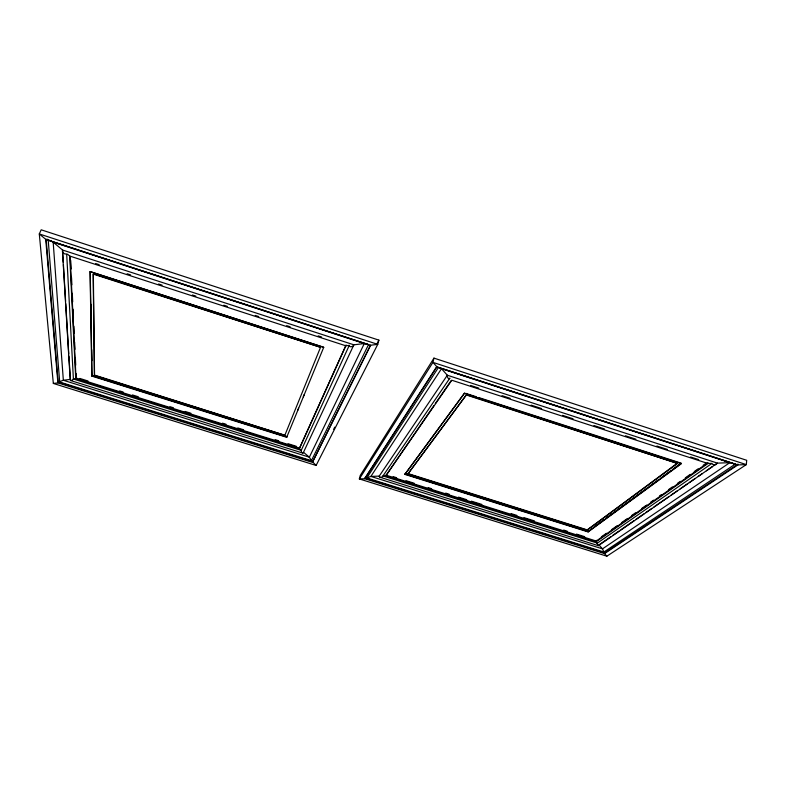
<?xml version="1.0" encoding="UTF-8"?>
<svg xmlns="http://www.w3.org/2000/svg" width="786" height="786" viewBox="0 0 786 786"><rect width="100%" height="100%" fill="white"/><g stroke="black" fill="none" stroke-linecap="round" stroke-linejoin="round"><path stroke-width="1.18" d="M715.447 464.526L717.461 463.131L447.322 375.227L379.216 476.11L379.51 477.082L598.372 545.681L717.461 463.131L729.821 462.659L735.205 464.162L603.864 552.027L366.836 477.967L365.009 478.035L364.822 478.743L359.349 478.949L360.253 475.451L433.96 358.121L746.7 460.291L746.327 464.614L606.861 556.193L359.349 478.949L432.939 362.375L433.96 358.121M67.419 254.114L69.718 256.04L345.84 345.801L349.269 345.378C349.298 347.893 353.425 346.636 353.867 344.818L364.301 343.551L368.526 344.661L311.413 460.655L316.11 465.45L377.742 344.366L378.881 340.132L41.186 229.807L39.3 233.953L53.33 383.44L316.11 465.45M466.471 394.601L407.914 473.938L586.946 530.177L677.512 463.426L467.641 394.975M646.485 505.82L646.593 505.044M596.368 540.326L596.161 541.76L598.372 545.681M588.242 531.208L405.114 473.693L404.937 474.41L588.134 531.925L592.172 528.33M586.946 530.177L677.561 463.003M66.397 253.839C64.354 254.87 61.966 252.011 62.546 250.017L53.173 242.157L46.806 239.091M433.911 405.605L385.769 475.854L382.949 475.962L381.711 477.23L379.844 477.299M68.893 356.215L70.563 380.522L303.091 453.168L353.867 344.818L62.546 250.017M299.751 447.372L299.338 448.786L301.235 450.368L301.51 452.127L302.767 453.178M323.734 347.304L90.223 271.612L323.734 347.304L286.703 437.281L91.854 376.101L90.046 272.015M320.531 347.304L93.151 274.078L94.408 375.453L284.846 435.277L320.531 347.304L94.487 274.049M286.703 437.281L286.919 436.564L92.139 375.394L91.854 376.101M284.846 435.277L94.546 375.099L93.328 273.675M297.668 410.459L298.601 408.189M303.278 396.842L304.211 394.572M346.076 344.966L299.545 448.079L76.016 378.037L70.131 256.442M345.84 345.801L299.338 448.786L75.731 378.744L73.393 379.029L72.116 380.336L70.563 380.522M349.269 345.378L301.235 450.368L73.393 379.029L66.722 254.693M370.334 345.476L312.641 461.687L58.174 382.192L46.197 239.71M370.648 345.221L45.726 239.327L39.3 233.953L377.742 344.366L370.648 345.221L312.445 462.384L57.889 382.89L53.33 383.44M333.647 429.323L334.748 427.152M376.681 344.484L378.881 340.132M436.476 367.013L365.009 478.035L604.64 552.892L737.995 464.064L737.916 464.919L604.532 553.599L364.822 478.743L436.937 366.826L432.939 362.375L746.327 464.614L737.916 464.919L436.937 366.826M735.205 464.162L438.46 367.455L366.836 477.967L370.874 476.424L379.216 476.11M449.887 378.095L382.949 475.962L597.36 543.106L712.018 463.347L707.95 463.494L451.803 380.237L385.769 475.854L596.161 541.76L707.95 463.494M435.306 403.591L451.302 380.404M464.555 392.961L405.026 474.046L588.183 531.572L681.442 463.268L478.546 397.5M404.937 474.41L464.457 393.373L681.393 463.691L588.134 531.925M407.914 473.938L466.383 395.014L677.512 463.426M449.749 378.488C448.187 379.726 446.959 376.523 447.322 375.227L441.486 368.703L438.46 367.455M594.128 526.885L603.943 519.693M605.908 518.259L612.785 513.219M614.74 511.784L647.133 488.037M649.098 486.593L658.914 479.401M660.879 477.967L670.694 470.765M672.659 469.33L680.509 463.573M601.398 536.799L606.419 533.272M611.439 529.744L617.462 525.51M621.48 522.69L627.503 518.455M631.522 515.626L635.54 512.806M641.572 508.571L645.581 505.752M650.562 502.254L653.539 500.161M659.493 495.976L661.478 494.581M668.424 489.707L672.394 486.917M677.365 483.429L680.342 481.337M685.304 477.849L690.265 474.361M694.235 471.571L698.204 468.78M703.165 465.292L706.142 463.2M708.039 462.649L596.269 541.043L385.946 475.147M610.938 536.612L598.952 544.885L602.498 548.854L604.532 553.599L606.861 556.193M612.942 535.237L618.936 531.1M620.93 529.725L633.919 520.764M635.923 519.379L643.911 513.867M645.915 512.492L651.908 508.355M653.923 506.96L669.053 496.526M671.067 495.141L677.119 490.965M680.145 488.872L687.21 484.009M689.224 482.614L695.276 478.438M698.302 476.355L702.33 473.575M706.368 470.785L712.421 466.609M716.537 464.369L714.562 464.939L712.293 464.182M70.278 379.402L63.342 380.257L58.174 382.192L57.889 382.89L45.726 239.327M79.818 378.439L88.003 381.004M119.59 390.907L123.097 392.008M132.461 394.936L138.307 396.773M169.894 406.676L173.401 407.767M185.103 411.442L190.949 413.269M222.536 423.173L226.044 424.273M237.745 427.938L243.591 429.765M275.179 439.669L278.696 440.769M288.049 443.697L296.243 446.271M393.128 476.63L396.635 477.731M405.979 480.659L414.153 483.223M428.174 487.615L431.671 488.715M445.691 493.107L449.199 494.207M458.543 497.135L466.717 499.7M471.384 501.163L481.897 504.455M511.106 513.602L516.942 515.439M523.948 517.63L534.46 520.931M563.67 530.078L567.168 531.179M576.511 534.107L584.696 536.671M408.003 473.575L587.004 529.813M286.811 436.928L92.001 375.747L90.223 271.612M465.715 393.334L476.218 396.743M368.526 344.661L48.221 240.27L59.697 382.016L311.413 460.655L309.35 457.187L303.75 452.481M95.696 263.556L99.183 264.695M127.136 273.783L130.633 274.913M158.585 284.001L162.073 285.141M192.354 294.986L195.852 296.116M223.804 305.204L227.292 306.344M255.244 315.432L258.741 316.571M286.684 325.65L290.181 326.789M318.134 335.877L321.621 337.017M470.618 385.454L478.762 388.107M502.038 395.672L510.183 398.325M531.139 405.134L541.613 408.543M562.56 415.352L573.033 418.761M593.98 425.57L604.463 428.969M625.41 435.788L635.884 439.187M656.831 446.006L667.304 449.405M690.589 456.98L698.734 459.623M62.615 251.245L63.273 262.229M63.42 264.666L65.611 301.284M65.759 303.73L68.746 353.769M62.428 250.508L70.2 380.08M69.718 256.04L75.731 378.744L76.134 373.694M70.72 260.49L71.123 269.018M71.536 277.537L71.88 284.837M72.292 293.355L72.695 301.873M73.049 309.183L73.452 317.701M73.864 326.219L74.208 333.519M74.621 342.048L74.965 349.348M75.377 357.866L75.721 365.166M90.95 304.3L91.127 315.333M91.707 349.652L91.893 360.686M364.301 343.551L309.35 457.187L63.342 380.257L53.173 242.157L364.301 343.551M441.486 368.703L370.874 476.424L602.498 548.854L729.821 462.659L441.486 368.703"/></g></svg>
